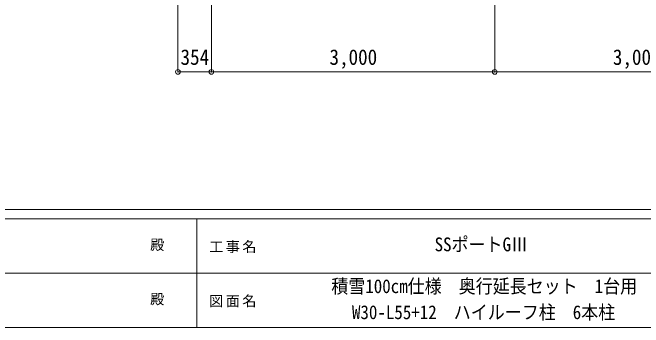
# Model space of a CAD drawing. Units: millimetres at full size, sheet at 1:50. Extents: x -14053 to 14053, y -9700 to 9700.
# Drawn here: x -2697 to 3981, y -9700 to -6364 of the extents above; entities that cross this region are included whole.
import ezdxf
from ezdxf.enums import TextEntityAlignment as Align

# ---------------------------------------------------------------- set-up
doc = ezdxf.new("R2010")
doc.units = ezdxf.units.MM
doc.header["$LTSCALE"] = 50
doc.header["$PDMODE"] = 32
doc.header["$PDSIZE"] = 50
doc.layers.add('0-6_PARTS1', color=6, linetype='Continuous', lineweight=9)
doc.layers.add('F-0', color=7, linetype='Continuous', lineweight=9)
doc.styles.add('ＭＳ ゴシック', font='')
doc.styles.get('ＭＳ ゴシック').set_extended_font_data('MS Gothic')

msp = doc.modelspace()

# ---------------------------------------------------------------- linework, layer by layer
at = {"layer": '0-6_PARTS1'}
for p, q in [((-946.13, -6992.41), (-946.13, -5800.76)), ((-592.13, -6992.41), (-592.13, -6250.82)), ((2407.87, -6992.41), (2407.87, -6250.82)), ((-946.13, -6992.41), (-592.13, -6992.41)), ((-592.13, -6992.41), (2407.87, -6992.41)), ((2407.87, -6992.41), (5407.87, -6992.41))]:
    msp.add_line(p, q, dxfattribs=at)
for p in [(-946.13, -6992.41), (-592.13, -6992.41), (2407.87, -6992.41)]:
    msp.add_point(p, dxfattribs=at)
at = {"layer": 'F-0', "color": 5, "lineweight": 5}
for p, q in [((-14053.43, -8450), (13346.57, -8450)), ((-14053.43, -8550), (8901.98, -8550)), ((-748.03, -8550), (-748.03, -9700)), ((-5748.03, -9125), (4501.97, -9125)), ((-14053.43, -9700), (13346.57, -9700))]:
    msp.add_line(p, q, dxfattribs=at)

# ---------------------------------------------------------------- texts
at = {"layer": '0-6_PARTS1', "color": 7, "style": 'ＭＳ ゴシック', "width": 0.9}
for s, p in [('354', (-919.13, -6967.41)), ('3,000', (657.87, -6967.41)), ('3,000', (3657.87, -6967.41))]:
    msp.add_text(s, height=165, dxfattribs=at).set_placement(p, align=Align.BOTTOM_LEFT)
at = {"layer": 'F-0', "style": 'ＭＳ ゴシック', "width": 0.9}
for s, p in [('SSポートGⅢ', (1770.72, -8937.5)), ('積雪100cm仕様\u3000奥行延長セット\u30001台用', (676.97, -9380.76)), ('W30-L55+12\u3000ハイルーフ柱\u30006本柱', (895.72, -9656.45))]:
    msp.add_text(s, height=146.6, dxfattribs=at).set_placement(p, align=Align.BOTTOM_LEFT)
at = {"layer": 'F-0', "style": 'ＭＳ ゴシック'}
for p in [(-1240.88, -8912.5), (-1240.88, -9487.5)]:
    msp.add_text('殿', height=110, dxfattribs=at).set_placement(p, align=Align.BOTTOM_LEFT)
at = {"layer": 'F-0', "char_height": 110, "attachment_point": 7, "style": 'ＭＳ ゴシック'}
for s, insert in [('\\T1.17;工事名', (-616.19, -8912.5)), ('\\T1.17;図面名', (-616.19, -9487.5))]:
    msp.add_mtext(s, dxfattribs=dict(at, insert=insert))

doc.saveas('drawing.dxf')
